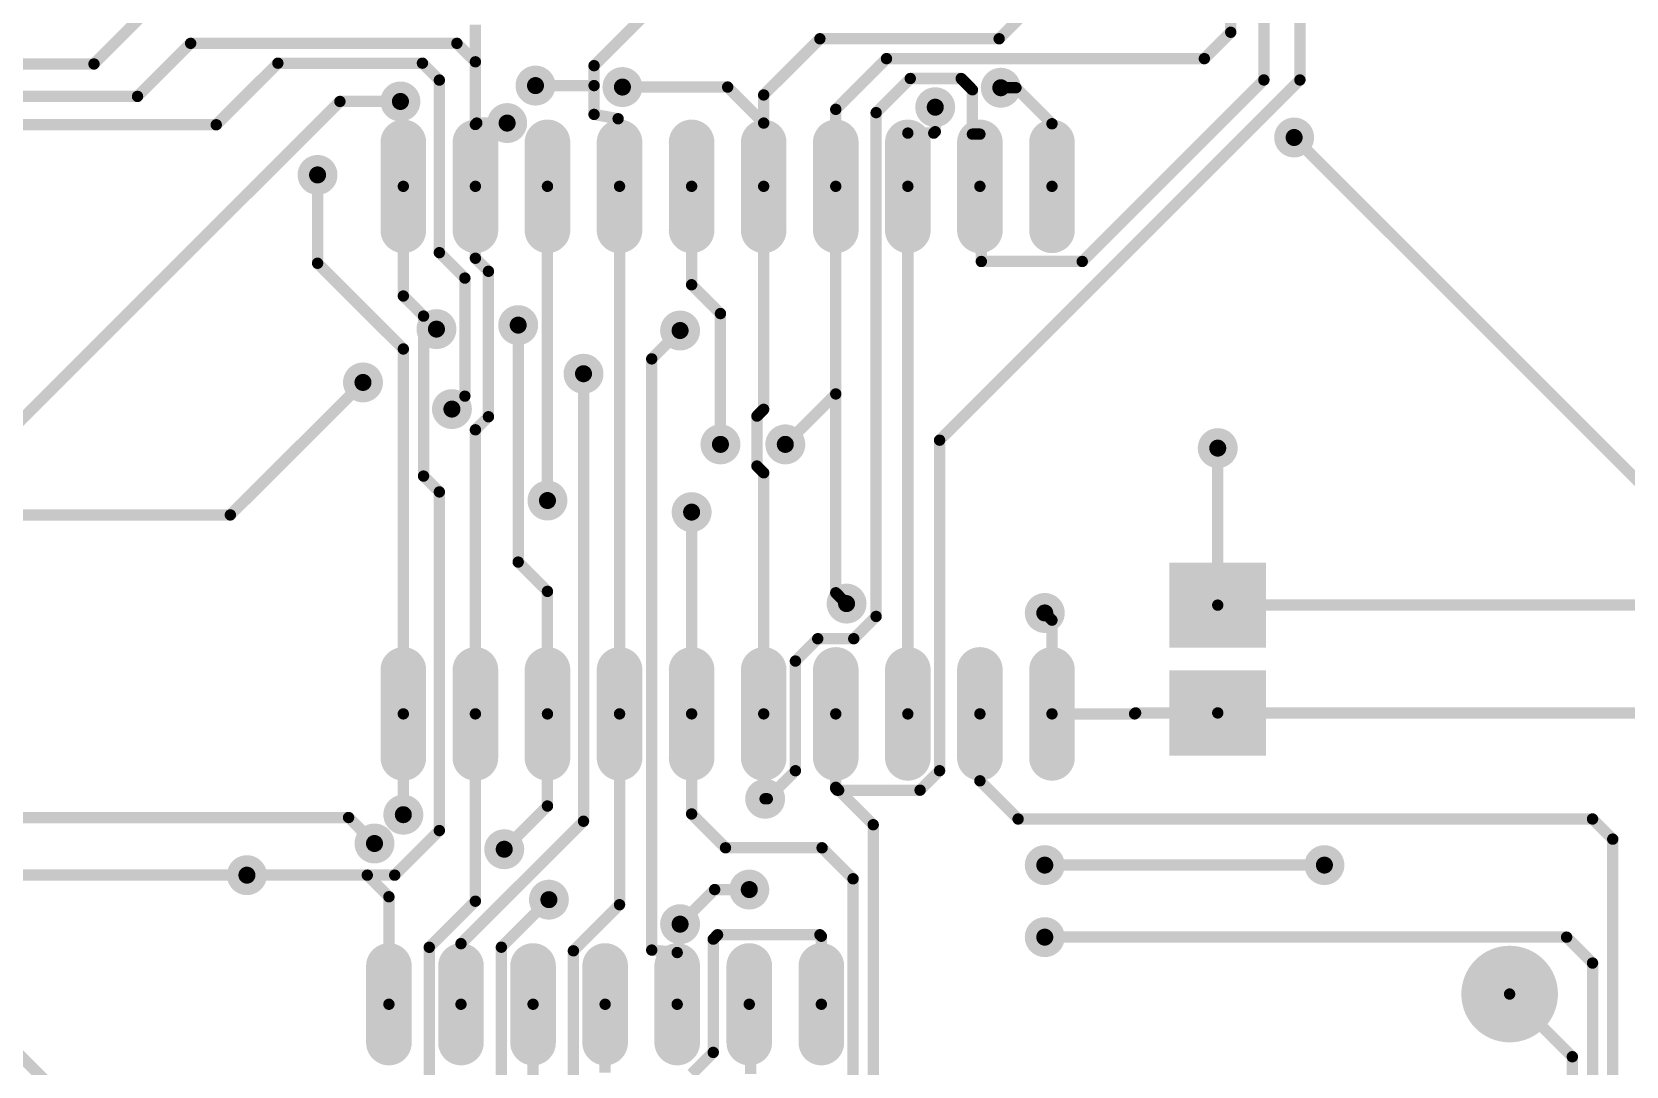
# Model space of a CAD drawing. Header units: millimetres. Extents: x 0 to 677, y 0 to 574.
# Drawn here: x 400.19 to 428.28, y 349.84 to 368.07 of the extents above; entities that cross this region are included whole.
import ezdxf

# ---------------------------------------------------------------- set-up
doc = ezdxf.new("R2010")
doc.units = ezdxf.units.MM
doc.layers.add('BottomLayer', color=5, linetype='Continuous')
doc.layers.add('BottomSolder', color=6, linetype='Continuous')
doc.layers.add('PadHoleLayer', color=7, linetype='Continuous', true_color=0xffffff)
doc.layers.add('ViaHoleLayer', color=7, linetype='Continuous', true_color=0xffffff)

msp = doc.modelspace()

# ---------------------------------------------------------------- linework, layer by layer
at = {"layer": 'BottomLayer'}
for points, const_width in [([(422.535, 367.223), (422.535, 376.446)], 0.2), ([(421.316, 368.064), (421.316, 376.141)], 0.2), ([(420.706, 371.419), (417.235, 367.949)], 0.2), ([(421.9, 367.223), (421.9, 371.442)], 0.2), ([(402.928, 369.148), (401.285, 367.505)], 0.2), ([(408.006, 367.543), (408.006, 368.195)], 0.2), ([(410.921, 368.299), (410.097, 367.475)], 0.2), ([(414.076, 367.949), (413.086, 366.959)], 0.2), ([(417.235, 367.949), (414.076, 367.949)], 0.2), ([(421.316, 368.064), (420.851, 367.599)], 0.2), ([(402.988, 367.869), (402.052, 366.933)], 0.2), ([(407.68, 367.869), (402.988, 367.869)], 0.2), ([(408.006, 367.543), (407.68, 367.869)], 0.2), ([(401.285, 367.505), (397.389, 367.505)], 0.2), ([(404.525, 367.519), (403.439, 366.433)], 0.2), ([(407.073, 367.519), (404.525, 367.519)], 0.2), ([(407.371, 367.221), (407.073, 367.519)], 0.2), ([(408.006, 366.438), (408.006, 367.543)], 0.2), ([(410.097, 367.124), (410.097, 367.475)], 0.2), ([(415.25, 367.599), (414.356, 366.705)], 0.2), ([(420.851, 367.599), (415.25, 367.599)], 0.2), ([(407.371, 364.179), (407.371, 367.221)], 0.2), ([(410.097, 367.124), (409.065, 367.124)], 0.2), ([(410.097, 366.616), (410.097, 367.124)], 0.2), ([(412.451, 367.098), (410.597, 367.098)], 0.2), ([(413.086, 366.463), (412.451, 367.098)], 0.2), ([(415.669, 367.249), (415.067, 366.647)], 0.2), ([(416.566, 367.249), (415.669, 367.249)], 0.2), ([(422.535, 367.223), (416.185, 360.873)], 0.2), ([(416.764, 367.05), (416.566, 367.249)], 0.2), ([(417.531, 367.086), (417.264, 367.086)], 0.2), ([(418.166, 366.451), (417.531, 367.086)], 0.2), ([(421.9, 367.223), (418.699, 364.023)], 0.2), ([(402.052, 366.933), (398.075, 366.933)], 0.2), ([(405.618, 366.844), (399.268, 360.494)], 0.2), ([(406.685, 366.844), (405.618, 366.844)], 0.2), ([(413.086, 366.463), (413.086, 366.959)], 0.2), ([(416.764, 367.05), (416.764, 366.268)], 0.2), ([(410.521, 366.539), (410.097, 366.616)], 0.2), ([(410.546, 365.348), (410.521, 366.539)], 0.2), ([(414.356, 365.348), (414.356, 366.705)], 0.2), ([(415.067, 357.766), (415.067, 366.647)], 0.2), ([(416.109, 366.311), (416.109, 366.743)], 0.2), ([(403.439, 366.433), (397.833, 366.433)], 0.2), ([(406.736, 364.573), (406.736, 366.123)], 0.6), ([(408.006, 364.573), (408.006, 366.123)], 0.6), ([(408.031, 366.463), (408.006, 366.438)], 0.2), ([(408.006, 365.348), (408.006, 366.438)], 0.2), ([(408.565, 366.463), (408.031, 366.463)], 0.2), ([(409.276, 364.573), (409.276, 366.123)], 0.6), ([(410.546, 364.573), (410.546, 366.123)], 0.6), ([(411.816, 364.573), (411.816, 366.123)], 0.6), ([(413.086, 364.573), (413.086, 366.123)], 0.6), ([(413.086, 365.348), (413.086, 366.463)], 0.2), ([(414.356, 364.573), (414.356, 366.123)], 0.6), ([(415.626, 364.573), (415.626, 366.123)], 0.6), ([(416.083, 366.286), (415.626, 366.286)], 0.2), ([(415.626, 365.348), (415.626, 366.286)], 0.2), ([(416.109, 366.311), (416.083, 366.286)], 0.2), ([(416.896, 364.573), (416.896, 366.123)], 0.6), ([(416.896, 366.268), (416.764, 366.268)], 0.2), ([(416.896, 365.348), (416.896, 366.268)], 0.2), ([(418.166, 364.573), (418.166, 366.123)], 0.6), ([(418.166, 365.348), (418.166, 366.451)], 0.2), ([(433.736, 354.906), (422.433, 366.209)], 0.2), ([(405.225, 363.992), (405.225, 365.549)], 0.2), ([(406.736, 363.415), (406.736, 365.348)], 0.2), ([(408.006, 364.08), (408.006, 365.348)], 0.2), ([(409.276, 359.809), (409.276, 365.348)], 0.2), ([(410.546, 356.048), (410.546, 365.348)], 0.2), ([(411.816, 363.613), (411.816, 365.348)], 0.2), ([(413.086, 361.417), (413.086, 365.348)], 0.2), ([(414.356, 361.688), (414.356, 365.348)], 0.2), ([(415.626, 356.048), (415.626, 365.348)], 0.2), ([(416.921, 364.023), (416.896, 365.348)], 0.2), ([(406.736, 362.481), (405.225, 363.992)], 0.2), ([(407.82, 363.73), (407.371, 364.179)], 0.2), ([(408.236, 363.85), (408.006, 364.08)], 0.2), ([(418.699, 364.023), (416.921, 364.023)], 0.2), ([(407.82, 361.649), (407.82, 363.73)], 0.2), ([(408.236, 361.286), (408.236, 363.85)], 0.2), ([(407.092, 363.06), (406.736, 363.415)], 0.2), ([(412.324, 363.105), (411.816, 363.613)], 0.2), ([(407.32, 362.831), (407.092, 363.06)], 0.2), ([(407.092, 360.24), (407.092, 363.06)], 0.2), ([(408.76, 358.724), (408.76, 362.901)], 0.2), ([(412.324, 360.799), (412.324, 363.105)], 0.2), ([(411.613, 362.806), (411.113, 362.306)], 0.2), ([(406.736, 356.048), (406.736, 362.481)], 0.2), ([(411.113, 351.884), (411.113, 362.306)], 0.2), ([(409.911, 354.156), (409.911, 362.044)], 0.2), ([(406.025, 361.891), (403.688, 359.555)], 0.2), ([(407.82, 361.649), (407.592, 361.421)], 0.2), ([(414.356, 361.688), (413.467, 360.799)], 0.2), ([(414.356, 358.183), (414.356, 361.688)], 0.2), ([(408.236, 361.286), (408.006, 361.056)], 0.2), ([(413.086, 361.417), (412.967, 361.298)], 0.2), ([(412.967, 360.417), (412.967, 361.298)], 0.2), ([(408.006, 356.048), (408.006, 361.056)], 0.2), ([(416.185, 355.046), (416.185, 360.873)], 0.2), ([(421.087, 357.965), (421.087, 360.733)], 0.2), ([(413.086, 360.298), (412.967, 360.417)], 0.2), ([(407.371, 359.961), (407.092, 360.24)], 0.2), ([(413.086, 356.048), (413.086, 360.298)], 0.2), ([(407.371, 353.991), (407.371, 359.961)], 0.2), ([(403.688, 359.555), (340.378, 359.555)], 0.2), ([(411.816, 356.048), (411.816, 359.605)], 0.2), ([(409.276, 358.208), (408.76, 358.724)], 0.2), ([(409.276, 356.048), (409.276, 358.208)], 0.2), ([(414.546, 357.992), (414.356, 358.183)], 0.2), ([(418.166, 357.7), (418.039, 357.827)], 0.2), ([(428.519, 357.965), (421.087, 357.965)], 0.2), ([(415.067, 357.766), (414.673, 357.373)], 0.2), ([(418.166, 356.048), (418.166, 357.7)], 0.2), ([(414.038, 357.373), (413.645, 356.979)], 0.2), ([(414.673, 357.373), (414.038, 357.373)], 0.2), ([(406.736, 355.273), (406.736, 356.823)], 0.6), ([(408.006, 355.273), (408.006, 356.823)], 0.6), ([(409.276, 355.273), (409.276, 356.823)], 0.6), ([(410.546, 355.273), (410.546, 356.823)], 0.6), ([(411.816, 355.273), (411.816, 356.823)], 0.6), ([(413.086, 355.273), (413.086, 356.823)], 0.6), ([(413.645, 355.046), (413.645, 356.979)], 0.2), ([(414.356, 355.273), (414.356, 356.823)], 0.6), ([(415.626, 355.273), (415.626, 356.823)], 0.6), ([(416.896, 355.273), (416.896, 356.823)], 0.6), ([(418.166, 355.273), (418.166, 356.823)], 0.6), ([(406.736, 354.271), (406.736, 356.048)], 0.2), ([(408.006, 352.746), (408.006, 356.048)], 0.2), ([(409.276, 354.424), (409.276, 356.048)], 0.2), ([(410.546, 352.684), (410.546, 356.048)], 0.2), ([(411.816, 354.284), (411.816, 356.048)], 0.2), ([(414.356, 354.754), (414.356, 356.048)], 0.2), ([(416.896, 354.868), (416.896, 356.048)], 0.2), ([(419.622, 356.048), (418.166, 356.048)], 0.2), ([(419.639, 356.065), (419.622, 356.048)], 0.2), ([(421.087, 356.065), (419.639, 356.065)], 0.2), ([(428.895, 356.065), (421.087, 356.065)], 0.2), ([(413.645, 355.046), (413.149, 354.551)], 0.2), ([(416.185, 355.046), (415.842, 354.703)], 0.2), ([(414.356, 354.729), (414.356, 354.754)], 0.2), ([(414.407, 354.703), (414.356, 354.754)], 0.2), ([(414.381, 354.703), (414.356, 354.729)], 0.2), ([(414.407, 354.703), (414.381, 354.703)], 0.2), ([(415.842, 354.703), (414.407, 354.703)], 0.2), ([(415.016, 354.094), (414.407, 354.703)], 0.2), ([(417.569, 354.195), (416.896, 354.868)], 0.2), ([(409.276, 354.424), (408.514, 353.662)], 0.2), ([(413.149, 354.551), (413.111, 354.551)], 0.2), ([(405.771, 354.221), (389.896, 354.221)], 0.2), ([(406.228, 353.763), (405.771, 354.221)], 0.2), ([(409.911, 354.156), (407.752, 351.997)], 0.2), ([(412.413, 353.687), (411.816, 354.284)], 0.2), ([(427.691, 354.195), (417.569, 354.195)], 0.2), ([(428.047, 353.84), (427.691, 354.195)], 0.2), ([(407.371, 353.991), (406.584, 353.205)], 0.2), ([(415.016, 348.856), (415.016, 354.094)], 0.2), ([(414.115, 353.687), (412.413, 353.687)], 0.2), ([(414.661, 353.141), (414.115, 353.687)], 0.2), ([(428.047, 313.606), (428.047, 353.84)], 0.2), ([(422.967, 353.382), (418.039, 353.382)], 0.2), ([(403.98, 353.205), (397.846, 353.205)], 0.2), ([(406.101, 353.205), (403.98, 353.205)], 0.2), ([(406.584, 353.205), (406.101, 353.205)], 0.2), ([(406.482, 352.824), (406.101, 353.205)], 0.2), ([(414.661, 349.649), (414.661, 353.141)], 0.2), ([(406.482, 350.929), (406.482, 352.824)], 0.2), ([(408.006, 352.746), (407.193, 351.933)], 0.2), ([(409.301, 352.773), (408.463, 351.935)], 0.2), ([(412.222, 352.951), (411.613, 352.341)], 0.2), ([(412.832, 352.951), (412.222, 352.951)], 0.2), ([(410.546, 352.684), (409.733, 351.871)], 0.2), ([(407.193, 349.191), (407.193, 351.933)], 0.2), ([(407.752, 350.929), (407.752, 351.997)], 0.2), ([(408.463, 348.607), (408.463, 351.935)], 0.2), ([(412.273, 352.154), (412.197, 352.077)], 0.2), ([(412.197, 350.08), (412.197, 352.077)], 0.2), ([(414.077, 352.154), (412.273, 352.154)], 0.2), ([(414.102, 352.128), (414.077, 352.154)], 0.2), ([(414.102, 350.929), (414.102, 352.128)], 0.2), ([(427.234, 352.112), (418.039, 352.112)], 0.2), ([(427.691, 351.655), (427.234, 352.112)], 0.2), ([(404.932, 345.077), (398.155, 351.855)], 0.2), ([(406.482, 350.254), (406.482, 351.604)], 0.6), ([(407.752, 350.254), (407.752, 351.604)], 0.6), ([(409.022, 350.254), (409.022, 351.604)], 0.6), ([(409.733, 348.002), (409.733, 351.871)], 0.2), ([(410.292, 350.254), (410.292, 351.604)], 0.6), ([(411.562, 351.841), (411.113, 351.884)], 0.2), ([(411.562, 350.254), (411.562, 351.604)], 0.6), ([(411.562, 350.929), (411.562, 351.841)], 0.2), ([(412.832, 350.254), (412.832, 351.604)], 0.6), ([(414.102, 350.254), (414.102, 351.604)], 0.6), ([(427.691, 334.129), (427.691, 351.655)], 0.2), ([(427.335, 350.004), (426.23, 351.109)], 0.2), ([(409.022, 348.379), (409.022, 350.929)], 0.2), ([(410.292, 349.725), (410.292, 350.929)], 0.2), ([(412.857, 349.699), (412.832, 350.929)], 0.2), ([(412.197, 350.08), (411.816, 349.699)], 0.2), ([(427.335, 339.788), (427.335, 350.004)], 0.2)]:
    msp.add_lwpolyline(points, dxfattribs=dict(at, const_width=const_width))
for points, const_width in [([(414.126, 367.949, -1), (414.026, 367.949, -1)], 0.1), ([(414.126, 367.949, -1), (414.026, 367.949, -1)], 0.1), ([(417.285, 367.949, -1), (417.185, 367.949, -1)], 0.1), ([(417.285, 367.949, -1), (417.185, 367.949, -1)], 0.1), ([(421.366, 368.064, -1), (421.266, 368.064, -1)], 0.1), ([(421.366, 368.064, -1), (421.266, 368.064, -1)], 0.1), ([(403.038, 367.869, -1), (402.938, 367.869, -1)], 0.1), ([(403.038, 367.869, -1), (402.938, 367.869, -1)], 0.1), ([(407.73, 367.869, -1), (407.63, 367.869, -1)], 0.1), ([(407.73, 367.869, -1), (407.63, 367.869, -1)], 0.1), ([(401.335, 367.505, -1), (401.235, 367.505, -1)], 0.1), ([(401.335, 367.505, -1), (401.235, 367.505, -1)], 0.1), ([(404.575, 367.519, -1), (404.475, 367.519, -1)], 0.1), ([(404.575, 367.519, -1), (404.475, 367.519, -1)], 0.1), ([(407.123, 367.519, -1), (407.023, 367.519, -1)], 0.1), ([(407.123, 367.519, -1), (407.023, 367.519, -1)], 0.1), ([(408.056, 367.543, -1), (407.956, 367.543, -1)], 0.1), ([(408.056, 367.543, -1), (407.956, 367.543, -1)], 0.1), ([(408.056, 367.543, -1), (407.956, 367.543, -1)], 0.1), ([(410.147, 367.475, -1), (410.047, 367.475, -1)], 0.1), ([(410.147, 367.475, -1), (410.047, 367.475, -1)], 0.1), ([(415.3, 367.599, -1), (415.2, 367.599, -1)], 0.1), ([(415.3, 367.599, -1), (415.2, 367.599, -1)], 0.1), ([(420.901, 367.599, -1), (420.801, 367.599, -1)], 0.1), ([(420.901, 367.599, -1), (420.801, 367.599, -1)], 0.1), ([(407.421, 367.221, -1), (407.321, 367.221, -1)], 0.1), ([(407.421, 367.221, -1), (407.321, 367.221, -1)], 0.1), ([(409.19, 367.124, -1), (408.94, 367.124, -1)], 0.25), ([(409.115, 367.124, -1), (409.015, 367.124, -1)], 0.1), ([(410.147, 367.124, -1), (410.047, 367.124, -1)], 0.1), ([(410.147, 367.124, -1), (410.047, 367.124, -1)], 0.1), ([(410.147, 367.124, -1), (410.047, 367.124, -1)], 0.1), ([(410.722, 367.098, -1), (410.472, 367.098, -1)], 0.25), ([(410.647, 367.098, -1), (410.547, 367.098, -1)], 0.1), ([(412.501, 367.098, -1), (412.401, 367.098, -1)], 0.1), ([(412.501, 367.098, -1), (412.401, 367.098, -1)], 0.1), ([(415.719, 367.249, -1), (415.619, 367.249, -1)], 0.1), ([(415.719, 367.249, -1), (415.619, 367.249, -1)], 0.1), ([(416.616, 367.249, -1), (416.516, 367.249, -1)], 0.1), ([(416.616, 367.249, -1), (416.516, 367.249, -1)], 0.1), ([(417.389, 367.086, -1), (417.139, 367.086, -1)], 0.25), ([(417.314, 367.086, -1), (417.214, 367.086, -1)], 0.1), ([(417.581, 367.086, -1), (417.481, 367.086, -1)], 0.1), ([(417.581, 367.086, -1), (417.481, 367.086, -1)], 0.1), ([(421.95, 367.223, -1), (421.85, 367.223, -1)], 0.1), ([(421.95, 367.223, -1), (421.85, 367.223, -1)], 0.1), ([(422.585, 367.223, -1), (422.485, 367.223, -1)], 0.1), ([(422.585, 367.223, -1), (422.485, 367.223, -1)], 0.1), ([(402.102, 366.933, -1), (402.002, 366.933, -1)], 0.1), ([(402.102, 366.933, -1), (402.002, 366.933, -1)], 0.1), ([(405.668, 366.844, -1), (405.568, 366.844, -1)], 0.1), ([(405.668, 366.844, -1), (405.568, 366.844, -1)], 0.1), ([(406.81, 366.844, -1), (406.56, 366.844, -1)], 0.25), ([(406.735, 366.844, -1), (406.635, 366.844, -1)], 0.1), ([(413.136, 366.959, -1), (413.036, 366.959, -1)], 0.1), ([(413.136, 366.959, -1), (413.036, 366.959, -1)], 0.1), ([(416.234, 366.743, -1), (415.984, 366.743, -1)], 0.25), ([(416.814, 367.05, -1), (416.714, 367.05, -1)], 0.1), ([(416.814, 367.05, -1), (416.714, 367.05, -1)], 0.1), ([(408.69, 366.463, -1), (408.44, 366.463, -1)], 0.25), ([(410.147, 366.616, -1), (410.047, 366.616, -1)], 0.1), ([(410.147, 366.616, -1), (410.047, 366.616, -1)], 0.1), ([(410.571, 366.539, -1), (410.471, 366.539, -1)], 0.1), ([(410.571, 366.539, -1), (410.471, 366.539, -1)], 0.1), ([(414.406, 366.705, -1), (414.306, 366.705, -1)], 0.1), ([(414.406, 366.705, -1), (414.306, 366.705, -1)], 0.1), ([(415.117, 366.647, -1), (415.017, 366.647, -1)], 0.1), ([(415.117, 366.647, -1), (415.017, 366.647, -1)], 0.1), ([(416.159, 366.743, -1), (416.059, 366.743, -1)], 0.1), ([(403.489, 366.433, -1), (403.389, 366.433, -1)], 0.1), ([(403.489, 366.433, -1), (403.389, 366.433, -1)], 0.1), ([(406.886, 366.123, -1), (406.586, 366.123, -1)], 0.3), ([(408.156, 366.123, -1), (407.856, 366.123, -1)], 0.3), ([(408.056, 366.438, -1), (407.956, 366.438, -1)], 0.1), ([(408.056, 366.438, -1), (407.956, 366.438, -1)], 0.1), ([(408.056, 366.438, -1), (407.956, 366.438, -1)], 0.1), ([(408.081, 366.463, -1), (407.981, 366.463, -1)], 0.1), ([(408.081, 366.463, -1), (407.981, 366.463, -1)], 0.1), ([(408.615, 366.463, -1), (408.515, 366.463, -1)], 0.1), ([(409.426, 366.123, -1), (409.126, 366.123, -1)], 0.3), ([(410.696, 366.123, -1), (410.396, 366.123, -1)], 0.3), ([(411.966, 366.123, -1), (411.666, 366.123, -1)], 0.3), ([(413.236, 366.123, -1), (412.936, 366.123, -1)], 0.3), ([(413.136, 366.463, -1), (413.036, 366.463, -1)], 0.1), ([(413.136, 366.463, -1), (413.036, 366.463, -1)], 0.1), ([(413.136, 366.463, -1), (413.036, 366.463, -1)], 0.1), ([(414.506, 366.123, -1), (414.206, 366.123, -1)], 0.3), ([(415.776, 366.123, -1), (415.476, 366.123, -1)], 0.3), ([(415.676, 366.286, -1), (415.576, 366.286, -1)], 0.1), ([(415.676, 366.286, -1), (415.576, 366.286, -1)], 0.1), ([(416.133, 366.286, -1), (416.033, 366.286, -1)], 0.1), ([(416.133, 366.286, -1), (416.033, 366.286, -1)], 0.1), ([(416.159, 366.311, -1), (416.059, 366.311, -1)], 0.1), ([(416.159, 366.311, -1), (416.059, 366.311, -1)], 0.1), ([(417.046, 366.123, -1), (416.746, 366.123, -1)], 0.3), ([(416.814, 366.268, -1), (416.714, 366.268, -1)], 0.1), ([(416.814, 366.268, -1), (416.714, 366.268, -1)], 0.1), ([(416.946, 366.268, -1), (416.846, 366.268, -1)], 0.1), ([(416.946, 366.268, -1), (416.846, 366.268, -1)], 0.1), ([(418.316, 366.123, -1), (418.016, 366.123, -1)], 0.3), ([(418.216, 366.451, -1), (418.116, 366.451, -1)], 0.1), ([(418.216, 366.451, -1), (418.116, 366.451, -1)], 0.1), ([(422.558, 366.209, -1), (422.308, 366.209, -1)], 0.25), ([(422.483, 366.209, -1), (422.383, 366.209, -1)], 0.1), ([(405.35, 365.549, -1), (405.1, 365.549, -1)], 0.25), ([(405.275, 365.549, -1), (405.175, 365.549, -1)], 0.1), ([(406.786, 365.348, -1), (406.686, 365.348, -1)], 0.1), ([(408.056, 365.348, -1), (407.956, 365.348, -1)], 0.1), ([(408.056, 365.348, -1), (407.956, 365.348, -1)], 0.1), ([(409.326, 365.348, -1), (409.226, 365.348, -1)], 0.1), ([(410.596, 365.348, -1), (410.496, 365.348, -1)], 0.1), ([(410.596, 365.348, -1), (410.496, 365.348, -1)], 0.1), ([(411.866, 365.348, -1), (411.766, 365.348, -1)], 0.1), ([(413.136, 365.348, -1), (413.036, 365.348, -1)], 0.1), ([(413.136, 365.348, -1), (413.036, 365.348, -1)], 0.1), ([(414.406, 365.348, -1), (414.306, 365.348, -1)], 0.1), ([(414.406, 365.348, -1), (414.306, 365.348, -1)], 0.1), ([(415.676, 365.348, -1), (415.576, 365.348, -1)], 0.1), ([(415.676, 365.348, -1), (415.576, 365.348, -1)], 0.1), ([(416.946, 365.348, -1), (416.846, 365.348, -1)], 0.1), ([(416.946, 365.348, -1), (416.846, 365.348, -1)], 0.1), ([(418.216, 365.348, -1), (418.116, 365.348, -1)], 0.1), ([(406.886, 364.573, -1), (406.586, 364.573, -1)], 0.3), ([(408.156, 364.573, -1), (407.856, 364.573, -1)], 0.3), ([(409.426, 364.573, -1), (409.126, 364.573, -1)], 0.3), ([(410.696, 364.573, -1), (410.396, 364.573, -1)], 0.3), ([(411.966, 364.573, -1), (411.666, 364.573, -1)], 0.3), ([(413.236, 364.573, -1), (412.936, 364.573, -1)], 0.3), ([(414.506, 364.573, -1), (414.206, 364.573, -1)], 0.3), ([(415.776, 364.573, -1), (415.476, 364.573, -1)], 0.3), ([(417.046, 364.573, -1), (416.746, 364.573, -1)], 0.3), ([(418.316, 364.573, -1), (418.016, 364.573, -1)], 0.3), ([(405.275, 363.992, -1), (405.175, 363.992, -1)], 0.1), ([(405.275, 363.992, -1), (405.175, 363.992, -1)], 0.1), ([(407.421, 364.179, -1), (407.321, 364.179, -1)], 0.1), ([(407.421, 364.179, -1), (407.321, 364.179, -1)], 0.1), ([(408.056, 364.08, -1), (407.956, 364.08, -1)], 0.1), ([(408.056, 364.08, -1), (407.956, 364.08, -1)], 0.1), ([(416.971, 364.023, -1), (416.871, 364.023, -1)], 0.1), ([(416.971, 364.023, -1), (416.871, 364.023, -1)], 0.1), ([(418.749, 364.023, -1), (418.649, 364.023, -1)], 0.1), ([(418.749, 364.023, -1), (418.649, 364.023, -1)], 0.1), ([(407.87, 363.73, -1), (407.77, 363.73, -1)], 0.1), ([(407.87, 363.73, -1), (407.77, 363.73, -1)], 0.1), ([(408.286, 363.85, -1), (408.186, 363.85, -1)], 0.1), ([(408.286, 363.85, -1), (408.186, 363.85, -1)], 0.1), ([(406.786, 363.415, -1), (406.686, 363.415, -1)], 0.1), ([(406.786, 363.415, -1), (406.686, 363.415, -1)], 0.1), ([(411.866, 363.613, -1), (411.766, 363.613, -1)], 0.1), ([(411.866, 363.613, -1), (411.766, 363.613, -1)], 0.1), ([(407.142, 363.06, -1), (407.042, 363.06, -1)], 0.1), ([(407.142, 363.06, -1), (407.042, 363.06, -1)], 0.1), ([(407.142, 363.06, -1), (407.042, 363.06, -1)], 0.1), ([(407.445, 362.831, -1), (407.195, 362.831, -1)], 0.25), ([(408.885, 362.901, -1), (408.635, 362.901, -1)], 0.25), ([(408.81, 362.901, -1), (408.71, 362.901, -1)], 0.1), ([(411.738, 362.806, -1), (411.488, 362.806, -1)], 0.25), ([(412.374, 363.105, -1), (412.274, 363.105, -1)], 0.1), ([(412.374, 363.105, -1), (412.274, 363.105, -1)], 0.1), ([(407.37, 362.831, -1), (407.27, 362.831, -1)], 0.1), ([(411.663, 362.806, -1), (411.563, 362.806, -1)], 0.1), ([(406.786, 362.481, -1), (406.686, 362.481, -1)], 0.1), ([(406.786, 362.481, -1), (406.686, 362.481, -1)], 0.1), ([(411.163, 362.306, -1), (411.063, 362.306, -1)], 0.1), ([(411.163, 362.306, -1), (411.063, 362.306, -1)], 0.1), ([(406.15, 361.891, -1), (405.9, 361.891, -1)], 0.25), ([(410.036, 362.044, -1), (409.786, 362.044, -1)], 0.25), ([(409.961, 362.044, -1), (409.861, 362.044, -1)], 0.1), ([(406.075, 361.891, -1), (405.975, 361.891, -1)], 0.1), ([(407.717, 361.421, -1), (407.467, 361.421, -1)], 0.25), ([(407.87, 361.649, -1), (407.77, 361.649, -1)], 0.1), ([(407.87, 361.649, -1), (407.77, 361.649, -1)], 0.1), ([(414.406, 361.688, -1), (414.306, 361.688, -1)], 0.1), ([(414.406, 361.688, -1), (414.306, 361.688, -1)], 0.1), ([(414.406, 361.688, -1), (414.306, 361.688, -1)], 0.1), ([(407.642, 361.421, -1), (407.542, 361.421, -1)], 0.1), ([(408.286, 361.286, -1), (408.186, 361.286, -1)], 0.1), ([(408.286, 361.286, -1), (408.186, 361.286, -1)], 0.1), ([(413.017, 361.298, -1), (412.917, 361.298, -1)], 0.1), ([(413.017, 361.298, -1), (412.917, 361.298, -1)], 0.1), ([(413.136, 361.417, -1), (413.036, 361.417, -1)], 0.1), ([(413.136, 361.417, -1), (413.036, 361.417, -1)], 0.1), ([(408.056, 361.056, -1), (407.956, 361.056, -1)], 0.1), ([(408.056, 361.056, -1), (407.956, 361.056, -1)], 0.1), ([(412.449, 360.799, -1), (412.199, 360.799, -1)], 0.25), ([(413.592, 360.799, -1), (413.342, 360.799, -1)], 0.25), ([(421.212, 360.733, -1), (420.962, 360.733, -1)], 0.25), ([(412.374, 360.799, -1), (412.274, 360.799, -1)], 0.1), ([(413.517, 360.799, -1), (413.417, 360.799, -1)], 0.1), ([(416.235, 360.873, -1), (416.135, 360.873, -1)], 0.1), ([(416.235, 360.873, -1), (416.135, 360.873, -1)], 0.1), ([(421.137, 360.733, -1), (421.037, 360.733, -1)], 0.1), ([(413.017, 360.417, -1), (412.917, 360.417, -1)], 0.1), ([(413.017, 360.417, -1), (412.917, 360.417, -1)], 0.1), ([(407.142, 360.24, -1), (407.042, 360.24, -1)], 0.1), ([(407.142, 360.24, -1), (407.042, 360.24, -1)], 0.1), ([(413.136, 360.298, -1), (413.036, 360.298, -1)], 0.1), ([(413.136, 360.298, -1), (413.036, 360.298, -1)], 0.1), ([(407.421, 359.961, -1), (407.321, 359.961, -1)], 0.1), ([(407.421, 359.961, -1), (407.321, 359.961, -1)], 0.1), ([(409.401, 359.809, -1), (409.151, 359.809, -1)], 0.25), ([(409.326, 359.809, -1), (409.226, 359.809, -1)], 0.1), ([(403.738, 359.555, -1), (403.638, 359.555, -1)], 0.1), ([(403.738, 359.555, -1), (403.638, 359.555, -1)], 0.1), ([(411.941, 359.605, -1), (411.691, 359.605, -1)], 0.25), ([(411.866, 359.605, -1), (411.766, 359.605, -1)], 0.1), ([(408.81, 358.724, -1), (408.71, 358.724, -1)], 0.1), ([(408.81, 358.724, -1), (408.71, 358.724, -1)], 0.1), ([(409.326, 358.208, -1), (409.226, 358.208, -1)], 0.1), ([(409.326, 358.208, -1), (409.226, 358.208, -1)], 0.1), ([(414.406, 358.183, -1), (414.306, 358.183, -1)], 0.1), ([(414.406, 358.183, -1), (414.306, 358.183, -1)], 0.1), ([(414.671, 357.992, -1), (414.421, 357.992, -1)], 0.25), ([(414.596, 357.992, -1), (414.496, 357.992, -1)], 0.1), ([(418.164, 357.827, -1), (417.914, 357.827, -1)], 0.25), ([(418.089, 357.827, -1), (417.989, 357.827, -1)], 0.1), ([(421.137, 357.965, -1), (421.037, 357.965, -1)], 0.1), ([(421.137, 357.965, -1), (421.037, 357.965, -1)], 0.1), ([(415.117, 357.766, -1), (415.017, 357.766, -1)], 0.1), ([(415.117, 357.766, -1), (415.017, 357.766, -1)], 0.1), ([(418.216, 357.7, -1), (418.116, 357.7, -1)], 0.1), ([(418.216, 357.7, -1), (418.116, 357.7, -1)], 0.1), ([(414.088, 357.373, -1), (413.988, 357.373, -1)], 0.1), ([(414.088, 357.373, -1), (413.988, 357.373, -1)], 0.1), ([(414.723, 357.373, -1), (414.623, 357.373, -1)], 0.1), ([(414.723, 357.373, -1), (414.623, 357.373, -1)], 0.1), ([(406.886, 356.823, -1), (406.586, 356.823, -1)], 0.3), ([(408.156, 356.823, -1), (407.856, 356.823, -1)], 0.3), ([(409.426, 356.823, -1), (409.126, 356.823, -1)], 0.3), ([(410.696, 356.823, -1), (410.396, 356.823, -1)], 0.3), ([(411.966, 356.823, -1), (411.666, 356.823, -1)], 0.3), ([(413.236, 356.823, -1), (412.936, 356.823, -1)], 0.3), ([(413.695, 356.979, -1), (413.595, 356.979, -1)], 0.1), ([(413.695, 356.979, -1), (413.595, 356.979, -1)], 0.1), ([(414.506, 356.823, -1), (414.206, 356.823, -1)], 0.3), ([(415.776, 356.823, -1), (415.476, 356.823, -1)], 0.3), ([(417.046, 356.823, -1), (416.746, 356.823, -1)], 0.3), ([(418.316, 356.823, -1), (418.016, 356.823, -1)], 0.3), ([(406.786, 356.048, -1), (406.686, 356.048, -1)], 0.1), ([(406.786, 356.048, -1), (406.686, 356.048, -1)], 0.1), ([(408.056, 356.048, -1), (407.956, 356.048, -1)], 0.1), ([(408.056, 356.048, -1), (407.956, 356.048, -1)], 0.1), ([(409.326, 356.048, -1), (409.226, 356.048, -1)], 0.1), ([(409.326, 356.048, -1), (409.226, 356.048, -1)], 0.1), ([(410.596, 356.048, -1), (410.496, 356.048, -1)], 0.1), ([(410.596, 356.048, -1), (410.496, 356.048, -1)], 0.1), ([(411.866, 356.048, -1), (411.766, 356.048, -1)], 0.1), ([(411.866, 356.048, -1), (411.766, 356.048, -1)], 0.1), ([(413.136, 356.048, -1), (413.036, 356.048, -1)], 0.1), ([(414.406, 356.048, -1), (414.306, 356.048, -1)], 0.1), ([(415.676, 356.048, -1), (415.576, 356.048, -1)], 0.1), ([(416.946, 356.048, -1), (416.846, 356.048, -1)], 0.1), ([(418.216, 356.048, -1), (418.116, 356.048, -1)], 0.1), ([(418.216, 356.048, -1), (418.116, 356.048, -1)], 0.1), ([(419.672, 356.048, -1), (419.572, 356.048, -1)], 0.1), ([(419.672, 356.048, -1), (419.572, 356.048, -1)], 0.1), ([(419.689, 356.065, -1), (419.589, 356.065, -1)], 0.1), ([(419.689, 356.065, -1), (419.589, 356.065, -1)], 0.1), ([(421.137, 356.065, -1), (421.037, 356.065, -1)], 0.1), ([(421.137, 356.065, -1), (421.037, 356.065, -1)], 0.1), ([(406.886, 355.273, -1), (406.586, 355.273, -1)], 0.3), ([(408.156, 355.273, -1), (407.856, 355.273, -1)], 0.3), ([(409.426, 355.273, -1), (409.126, 355.273, -1)], 0.3), ([(410.696, 355.273, -1), (410.396, 355.273, -1)], 0.3), ([(411.966, 355.273, -1), (411.666, 355.273, -1)], 0.3), ([(413.236, 355.273, -1), (412.936, 355.273, -1)], 0.3), ([(414.506, 355.273, -1), (414.206, 355.273, -1)], 0.3), ([(415.776, 355.273, -1), (415.476, 355.273, -1)], 0.3), ([(417.046, 355.273, -1), (416.746, 355.273, -1)], 0.3), ([(418.316, 355.273, -1), (418.016, 355.273, -1)], 0.3), ([(413.695, 355.046, -1), (413.595, 355.046, -1)], 0.1), ([(413.695, 355.046, -1), (413.595, 355.046, -1)], 0.1), ([(416.235, 355.046, -1), (416.135, 355.046, -1)], 0.1), ([(416.235, 355.046, -1), (416.135, 355.046, -1)], 0.1), ([(414.406, 354.754, -1), (414.306, 354.754, -1)], 0.1), ([(414.406, 354.754, -1), (414.306, 354.754, -1)], 0.1), ([(414.406, 354.754, -1), (414.306, 354.754, -1)], 0.1), ([(414.406, 354.729, -1), (414.306, 354.729, -1)], 0.1), ([(414.406, 354.729, -1), (414.306, 354.729, -1)], 0.1), ([(414.431, 354.703, -1), (414.331, 354.703, -1)], 0.1), ([(414.431, 354.703, -1), (414.331, 354.703, -1)], 0.1), ([(414.457, 354.703, -1), (414.357, 354.703, -1)], 0.1), ([(414.457, 354.703, -1), (414.357, 354.703, -1)], 0.1), ([(414.457, 354.703, -1), (414.357, 354.703, -1)], 0.1), ([(414.457, 354.703, -1), (414.357, 354.703, -1)], 0.1), ([(415.892, 354.703, -1), (415.792, 354.703, -1)], 0.1), ([(415.892, 354.703, -1), (415.792, 354.703, -1)], 0.1), ([(416.946, 354.868, -1), (416.846, 354.868, -1)], 0.1), ([(416.946, 354.868, -1), (416.846, 354.868, -1)], 0.1), ([(406.861, 354.271, -1), (406.611, 354.271, -1)], 0.25), ([(409.326, 354.424, -1), (409.226, 354.424, -1)], 0.1), ([(409.326, 354.424, -1), (409.226, 354.424, -1)], 0.1), ([(413.236, 354.551, -1), (412.986, 354.551, -1)], 0.25), ([(413.161, 354.551, -1), (413.061, 354.551, -1)], 0.1), ([(413.199, 354.551, -1), (413.099, 354.551, -1)], 0.1), ([(413.199, 354.551, -1), (413.099, 354.551, -1)], 0.1), ([(405.821, 354.221, -1), (405.721, 354.221, -1)], 0.1), ([(405.821, 354.221, -1), (405.721, 354.221, -1)], 0.1), ([(406.786, 354.271, -1), (406.686, 354.271, -1)], 0.1), ([(409.961, 354.156, -1), (409.861, 354.156, -1)], 0.1), ([(409.961, 354.156, -1), (409.861, 354.156, -1)], 0.1), ([(411.866, 354.284, -1), (411.766, 354.284, -1)], 0.1), ([(411.866, 354.284, -1), (411.766, 354.284, -1)], 0.1), ([(417.619, 354.195, -1), (417.519, 354.195, -1)], 0.1), ([(417.619, 354.195, -1), (417.519, 354.195, -1)], 0.1), ([(427.741, 354.195, -1), (427.641, 354.195, -1)], 0.1), ([(427.741, 354.195, -1), (427.641, 354.195, -1)], 0.1), ([(406.353, 353.763, -1), (406.103, 353.763, -1)], 0.25), ([(407.421, 353.991, -1), (407.321, 353.991, -1)], 0.1), ([(407.421, 353.991, -1), (407.321, 353.991, -1)], 0.1), ([(415.066, 354.094, -1), (414.966, 354.094, -1)], 0.1), ([(415.066, 354.094, -1), (414.966, 354.094, -1)], 0.1), ([(406.278, 353.763, -1), (406.178, 353.763, -1)], 0.1), ([(408.639, 353.662, -1), (408.389, 353.662, -1)], 0.25), ([(408.564, 353.662, -1), (408.464, 353.662, -1)], 0.1), ([(412.463, 353.687, -1), (412.363, 353.687, -1)], 0.1), ([(412.463, 353.687, -1), (412.363, 353.687, -1)], 0.1), ([(414.165, 353.687, -1), (414.065, 353.687, -1)], 0.1), ([(414.165, 353.687, -1), (414.065, 353.687, -1)], 0.1), ([(428.097, 353.84, -1), (427.997, 353.84, -1)], 0.1), ([(428.097, 353.84, -1), (427.997, 353.84, -1)], 0.1), ([(404.105, 353.205, -1), (403.855, 353.205, -1)], 0.25), ([(418.164, 353.382, -1), (417.914, 353.382, -1)], 0.25), ([(418.089, 353.382, -1), (417.989, 353.382, -1)], 0.1), ([(423.092, 353.382, -1), (422.842, 353.382, -1)], 0.25), ([(423.017, 353.382, -1), (422.917, 353.382, -1)], 0.1), ([(404.03, 353.205, -1), (403.93, 353.205, -1)], 0.1), ([(404.03, 353.205, -1), (403.93, 353.205, -1)], 0.1), ([(406.151, 353.205, -1), (406.051, 353.205, -1)], 0.1), ([(406.151, 353.205, -1), (406.051, 353.205, -1)], 0.1), ([(406.151, 353.205, -1), (406.051, 353.205, -1)], 0.1), ([(406.634, 353.205, -1), (406.534, 353.205, -1)], 0.1), ([(406.634, 353.205, -1), (406.534, 353.205, -1)], 0.1), ([(412.957, 352.951, -1), (412.707, 352.951, -1)], 0.25), ([(414.711, 353.141, -1), (414.611, 353.141, -1)], 0.1), ([(414.711, 353.141, -1), (414.611, 353.141, -1)], 0.1), ([(406.532, 352.824, -1), (406.432, 352.824, -1)], 0.1), ([(406.532, 352.824, -1), (406.432, 352.824, -1)], 0.1), ([(408.056, 352.746, -1), (407.956, 352.746, -1)], 0.1), ([(408.056, 352.746, -1), (407.956, 352.746, -1)], 0.1), ([(409.426, 352.773, -1), (409.176, 352.773, -1)], 0.25), ([(409.351, 352.773, -1), (409.251, 352.773, -1)], 0.1), ([(412.272, 352.951, -1), (412.172, 352.951, -1)], 0.1), ([(412.272, 352.951, -1), (412.172, 352.951, -1)], 0.1), ([(412.882, 352.951, -1), (412.782, 352.951, -1)], 0.1), ([(410.596, 352.684, -1), (410.496, 352.684, -1)], 0.1), ([(410.596, 352.684, -1), (410.496, 352.684, -1)], 0.1), ([(411.738, 352.341, -1), (411.488, 352.341, -1)], 0.25), ([(411.663, 352.341, -1), (411.563, 352.341, -1)], 0.1), ([(418.164, 352.112, -1), (417.914, 352.112, -1)], 0.25), ([(407.243, 351.933, -1), (407.143, 351.933, -1)], 0.1), ([(407.243, 351.933, -1), (407.143, 351.933, -1)], 0.1), ([(407.802, 351.997, -1), (407.702, 351.997, -1)], 0.1), ([(407.802, 351.997, -1), (407.702, 351.997, -1)], 0.1), ([(408.513, 351.935, -1), (408.413, 351.935, -1)], 0.1), ([(408.513, 351.935, -1), (408.413, 351.935, -1)], 0.1), ([(412.247, 352.077, -1), (412.147, 352.077, -1)], 0.1), ([(412.247, 352.077, -1), (412.147, 352.077, -1)], 0.1), ([(412.323, 352.154, -1), (412.223, 352.154, -1)], 0.1), ([(412.323, 352.154, -1), (412.223, 352.154, -1)], 0.1), ([(414.127, 352.154, -1), (414.027, 352.154, -1)], 0.1), ([(414.127, 352.154, -1), (414.027, 352.154, -1)], 0.1), ([(414.152, 352.128, -1), (414.052, 352.128, -1)], 0.1), ([(414.152, 352.128, -1), (414.052, 352.128, -1)], 0.1), ([(418.089, 352.112, -1), (417.989, 352.112, -1)], 0.1), ([(427.284, 352.112, -1), (427.184, 352.112, -1)], 0.1), ([(427.284, 352.112, -1), (427.184, 352.112, -1)], 0.1), ([(406.632, 351.604, -1), (406.332, 351.604, -1)], 0.3), ([(407.902, 351.604, -1), (407.602, 351.604, -1)], 0.3), ([(409.172, 351.604, -1), (408.872, 351.604, -1)], 0.3), ([(409.783, 351.871, -1), (409.683, 351.871, -1)], 0.1), ([(409.783, 351.871, -1), (409.683, 351.871, -1)], 0.1), ([(410.442, 351.604, -1), (410.142, 351.604, -1)], 0.3), ([(411.163, 351.884, -1), (411.063, 351.884, -1)], 0.1), ([(411.163, 351.884, -1), (411.063, 351.884, -1)], 0.1), ([(411.712, 351.604, -1), (411.412, 351.604, -1)], 0.3), ([(411.612, 351.841, -1), (411.512, 351.841, -1)], 0.1), ([(411.612, 351.841, -1), (411.512, 351.841, -1)], 0.1), ([(412.982, 351.604, -1), (412.682, 351.604, -1)], 0.3), ([(414.252, 351.604, -1), (413.952, 351.604, -1)], 0.3), ([(426.605, 351.109, -1), (425.855, 351.109, -1)], 0.75), ([(427.741, 351.655, -1), (427.641, 351.655, -1)], 0.1), ([(427.741, 351.655, -1), (427.641, 351.655, -1)], 0.1), ([(426.28, 351.109, -1), (426.18, 351.109, -1)], 0.1), ([(406.532, 350.929, -1), (406.432, 350.929, -1)], 0.1), ([(407.802, 350.929, -1), (407.702, 350.929, -1)], 0.1), ([(409.072, 350.929, -1), (408.972, 350.929, -1)], 0.1), ([(410.342, 350.929, -1), (410.242, 350.929, -1)], 0.1), ([(411.612, 350.929, -1), (411.512, 350.929, -1)], 0.1), ([(412.882, 350.929, -1), (412.782, 350.929, -1)], 0.1), ([(414.152, 350.929, -1), (414.052, 350.929, -1)], 0.1), ([(406.632, 350.254, -1), (406.332, 350.254, -1)], 0.3), ([(407.902, 350.254, -1), (407.602, 350.254, -1)], 0.3), ([(409.172, 350.254, -1), (408.872, 350.254, -1)], 0.3), ([(410.442, 350.254, -1), (410.142, 350.254, -1)], 0.3), ([(411.712, 350.254, -1), (411.412, 350.254, -1)], 0.3), ([(412.982, 350.254, -1), (412.682, 350.254, -1)], 0.3), ([(414.252, 350.254, -1), (413.952, 350.254, -1)], 0.3), ([(412.247, 350.08, -1), (412.147, 350.08, -1)], 0.1), ([(412.247, 350.08, -1), (412.147, 350.08, -1)], 0.1), ([(427.385, 350.004, -1), (427.285, 350.004, -1)], 0.1), ([(427.385, 350.004, -1), (427.285, 350.004, -1)], 0.1)]:
    msp.add_lwpolyline(points, format="xyb", close=True, dxfattribs=dict(at, const_width=const_width))
for points in [[(421.837, 357.315), (420.337, 357.315), (421.837, 358.615), (420.337, 358.615)], [(421.837, 355.415), (420.337, 355.415), (421.837, 356.715), (420.337, 356.715)]]:
    msp.add_solid(points, dxfattribs=at)
at = {"layer": 'BottomSolder'}
for points, const_width in [([(409.241, 367.124, -1), (408.889, 367.124, -1)], 0.352), ([(410.773, 367.098, -1), (410.421, 367.098, -1)], 0.352), ([(406.861, 366.844, -1), (406.509, 366.844, -1)], 0.352), ([(417.44, 367.086, -1), (417.088, 367.086, -1)], 0.352), ([(416.284, 366.743, -1), (415.933, 366.743, -1)], 0.352), ([(408.741, 366.463, -1), (408.389, 366.463, -1)], 0.352), ([(406.937, 366.123, -1), (406.535, 366.123, -1)], 0.402), ([(408.207, 366.123, -1), (407.805, 366.123, -1)], 0.402), ([(409.477, 366.123, -1), (409.075, 366.123, -1)], 0.402), ([(410.747, 366.123, -1), (410.345, 366.123, -1)], 0.402), ([(412.017, 366.123, -1), (411.615, 366.123, -1)], 0.402), ([(413.287, 366.123, -1), (412.885, 366.123, -1)], 0.402), ([(414.557, 366.123, -1), (414.155, 366.123, -1)], 0.402), ([(415.827, 366.123, -1), (415.425, 366.123, -1)], 0.402), ([(417.097, 366.123, -1), (416.695, 366.123, -1)], 0.402), ([(418.367, 366.123, -1), (417.965, 366.123, -1)], 0.402), ([(422.609, 366.209, -1), (422.257, 366.209, -1)], 0.352), ([(405.4, 365.549, -1), (405.049, 365.549, -1)], 0.352), ([(406.937, 364.573, -1), (406.535, 364.573, -1)], 0.402), ([(408.207, 364.573, -1), (407.805, 364.573, -1)], 0.402), ([(409.477, 364.573, -1), (409.075, 364.573, -1)], 0.402), ([(410.747, 364.573, -1), (410.345, 364.573, -1)], 0.402), ([(412.017, 364.573, -1), (411.615, 364.573, -1)], 0.402), ([(413.287, 364.573, -1), (412.885, 364.573, -1)], 0.402), ([(414.557, 364.573, -1), (414.155, 364.573, -1)], 0.402), ([(415.827, 364.573, -1), (415.425, 364.573, -1)], 0.402), ([(417.097, 364.573, -1), (416.695, 364.573, -1)], 0.402), ([(418.367, 364.573, -1), (417.965, 364.573, -1)], 0.402), ([(408.936, 362.901, -1), (408.584, 362.901, -1)], 0.352), ([(407.496, 362.831, -1), (407.144, 362.831, -1)], 0.352), ([(411.789, 362.806, -1), (411.437, 362.806, -1)], 0.352), ([(410.087, 362.044, -1), (409.735, 362.044, -1)], 0.352), ([(406.201, 361.891, -1), (405.849, 361.891, -1)], 0.352), ([(407.768, 361.421, -1), (407.417, 361.421, -1)], 0.352), ([(412.5, 360.799, -1), (412.148, 360.799, -1)], 0.352), ([(413.643, 360.799, -1), (413.291, 360.799, -1)], 0.352), ([(421.263, 360.733, -1), (420.911, 360.733, -1)], 0.352), ([(409.452, 359.809, -1), (409.1, 359.809, -1)], 0.352), ([(411.992, 359.605, -1), (411.64, 359.605, -1)], 0.352), ([(414.722, 357.992, -1), (414.371, 357.992, -1)], 0.352), ([(418.215, 357.827, -1), (417.863, 357.827, -1)], 0.352), ([(406.937, 356.823, -1), (406.535, 356.823, -1)], 0.402), ([(408.207, 356.823, -1), (407.805, 356.823, -1)], 0.402), ([(409.477, 356.823, -1), (409.075, 356.823, -1)], 0.402), ([(410.747, 356.823, -1), (410.345, 356.823, -1)], 0.402), ([(412.017, 356.823, -1), (411.615, 356.823, -1)], 0.402), ([(413.287, 356.823, -1), (412.885, 356.823, -1)], 0.402), ([(414.557, 356.823, -1), (414.155, 356.823, -1)], 0.402), ([(415.827, 356.823, -1), (415.425, 356.823, -1)], 0.402), ([(417.097, 356.823, -1), (416.695, 356.823, -1)], 0.402), ([(418.367, 356.823, -1), (417.965, 356.823, -1)], 0.402), ([(406.937, 355.273, -1), (406.535, 355.273, -1)], 0.402), ([(408.207, 355.273, -1), (407.805, 355.273, -1)], 0.402), ([(409.477, 355.273, -1), (409.075, 355.273, -1)], 0.402), ([(410.747, 355.273, -1), (410.345, 355.273, -1)], 0.402), ([(412.017, 355.273, -1), (411.615, 355.273, -1)], 0.402), ([(413.287, 355.273, -1), (412.885, 355.273, -1)], 0.402), ([(414.557, 355.273, -1), (414.155, 355.273, -1)], 0.402), ([(415.827, 355.273, -1), (415.425, 355.273, -1)], 0.402), ([(417.097, 355.273, -1), (416.695, 355.273, -1)], 0.402), ([(418.367, 355.273, -1), (417.965, 355.273, -1)], 0.402), ([(413.287, 354.551, -1), (412.936, 354.551, -1)], 0.352), ([(406.912, 354.271, -1), (406.56, 354.271, -1)], 0.352), ([(406.404, 353.763, -1), (406.052, 353.763, -1)], 0.352), ([(408.69, 353.662, -1), (408.338, 353.662, -1)], 0.352), ([(418.215, 353.382, -1), (417.863, 353.382, -1)], 0.352), ([(423.142, 353.382, -1), (422.791, 353.382, -1)], 0.352), ([(404.156, 353.205, -1), (403.804, 353.205, -1)], 0.352), ([(409.477, 352.773, -1), (409.126, 352.773, -1)], 0.352), ([(413.008, 352.951, -1), (412.656, 352.951, -1)], 0.352), ([(411.789, 352.341, -1), (411.437, 352.341, -1)], 0.352), ([(418.215, 352.112, -1), (417.863, 352.112, -1)], 0.352), ([(406.683, 351.604, -1), (406.281, 351.604, -1)], 0.402), ([(407.953, 351.604, -1), (407.551, 351.604, -1)], 0.402), ([(409.223, 351.604, -1), (408.821, 351.604, -1)], 0.402), ([(410.493, 351.604, -1), (410.091, 351.604, -1)], 0.402), ([(411.763, 351.604, -1), (411.361, 351.604, -1)], 0.402), ([(413.033, 351.604, -1), (412.631, 351.604, -1)], 0.402), ([(414.303, 351.604, -1), (413.901, 351.604, -1)], 0.402), ([(426.656, 351.109, -1), (425.805, 351.109, -1)], 0.852), ([(406.683, 350.254, -1), (406.281, 350.254, -1)], 0.402), ([(407.953, 350.254, -1), (407.551, 350.254, -1)], 0.402), ([(409.223, 350.254, -1), (408.821, 350.254, -1)], 0.402), ([(410.493, 350.254, -1), (410.091, 350.254, -1)], 0.402), ([(411.763, 350.254, -1), (411.361, 350.254, -1)], 0.402), ([(413.033, 350.254, -1), (412.631, 350.254, -1)], 0.402), ([(414.303, 350.254, -1), (413.901, 350.254, -1)], 0.402)]:
    msp.add_lwpolyline(points, format="xyb", close=True, dxfattribs=dict(at, const_width=const_width))
at = {"layer": 'BottomSolder', "const_width": 0.803}
for points in [[(406.736, 364.573), (406.736, 366.123)], [(408.006, 364.573), (408.006, 366.123)], [(409.276, 364.573), (409.276, 366.123)], [(410.546, 364.573), (410.546, 366.123)], [(411.816, 364.573), (411.816, 366.123)], [(413.086, 364.573), (413.086, 366.123)], [(414.356, 364.573), (414.356, 366.123)], [(415.626, 364.573), (415.626, 366.123)], [(416.896, 364.573), (416.896, 366.123)], [(418.166, 364.573), (418.166, 366.123)], [(406.736, 355.273), (406.736, 356.823)], [(408.006, 355.273), (408.006, 356.823)], [(409.276, 355.273), (409.276, 356.823)], [(410.546, 355.273), (410.546, 356.823)], [(411.816, 355.273), (411.816, 356.823)], [(413.086, 355.273), (413.086, 356.823)], [(414.356, 355.273), (414.356, 356.823)], [(415.626, 355.273), (415.626, 356.823)], [(416.896, 355.273), (416.896, 356.823)], [(418.166, 355.273), (418.166, 356.823)], [(406.482, 350.254), (406.482, 351.604)], [(407.752, 350.254), (407.752, 351.604)], [(409.022, 350.254), (409.022, 351.604)], [(410.292, 350.254), (410.292, 351.604)], [(411.562, 350.254), (411.562, 351.604)], [(412.832, 350.254), (412.832, 351.604)], [(414.102, 350.254), (414.102, 351.604)]]:
    msp.add_lwpolyline(points, dxfattribs=at)
at = {"layer": 'BottomSolder'}
for points in [[(421.939, 357.213), (420.235, 357.213), (421.939, 358.716), (420.235, 358.716)], [(421.939, 355.313), (420.235, 355.313), (421.939, 356.816), (420.235, 356.816)]]:
    msp.add_solid(points, dxfattribs=at)
at = {"layer": 'PadHoleLayer', "const_width": 0.45}
msp.add_lwpolyline([(426.005, 351.109, 1), (426.455, 351.109, 1)], format="xyb", close=True, dxfattribs=at)
at = {"layer": 'ViaHoleLayer', "const_width": 0.15}
for points in [[(408.99, 367.124, 1), (409.14, 367.124, 1)], [(410.522, 367.098, 1), (410.672, 367.098, 1)], [(417.189, 367.086, 1), (417.339, 367.086, 1)], [(406.61, 366.844, 1), (406.76, 366.844, 1)], [(416.034, 366.743, 1), (416.184, 366.743, 1)], [(408.49, 366.463, 1), (408.64, 366.463, 1)], [(422.358, 366.209, 1), (422.508, 366.209, 1)], [(405.15, 365.549, 1), (405.3, 365.549, 1)], [(407.245, 362.831, 1), (407.395, 362.831, 1)], [(408.685, 362.901, 1), (408.835, 362.901, 1)], [(411.538, 362.806, 1), (411.688, 362.806, 1)], [(409.836, 362.044, 1), (409.986, 362.044, 1)], [(405.95, 361.891, 1), (406.1, 361.891, 1)], [(407.517, 361.421, 1), (407.667, 361.421, 1)], [(412.249, 360.799, 1), (412.399, 360.799, 1)], [(413.392, 360.799, 1), (413.542, 360.799, 1)], [(421.012, 360.733, 1), (421.162, 360.733, 1)], [(409.201, 359.809, 1), (409.351, 359.809, 1)], [(411.741, 359.605, 1), (411.891, 359.605, 1)], [(414.471, 357.992, 1), (414.621, 357.992, 1)], [(417.964, 357.827, 1), (418.114, 357.827, 1)], [(406.661, 354.271, 1), (406.811, 354.271, 1)], [(406.153, 353.763, 1), (406.303, 353.763, 1)], [(408.439, 353.662, 1), (408.589, 353.662, 1)], [(417.964, 353.382, 1), (418.114, 353.382, 1)], [(422.892, 353.382, 1), (423.042, 353.382, 1)], [(403.905, 353.205, 1), (404.055, 353.205, 1)], [(409.226, 352.773, 1), (409.376, 352.773, 1)], [(412.757, 352.951, 1), (412.907, 352.951, 1)], [(411.538, 352.341, 1), (411.688, 352.341, 1)], [(417.964, 352.112, 1), (418.114, 352.112, 1)]]:
    msp.add_lwpolyline(points, format="xyb", close=True, dxfattribs=at)

doc.saveas('drawing.dxf')
